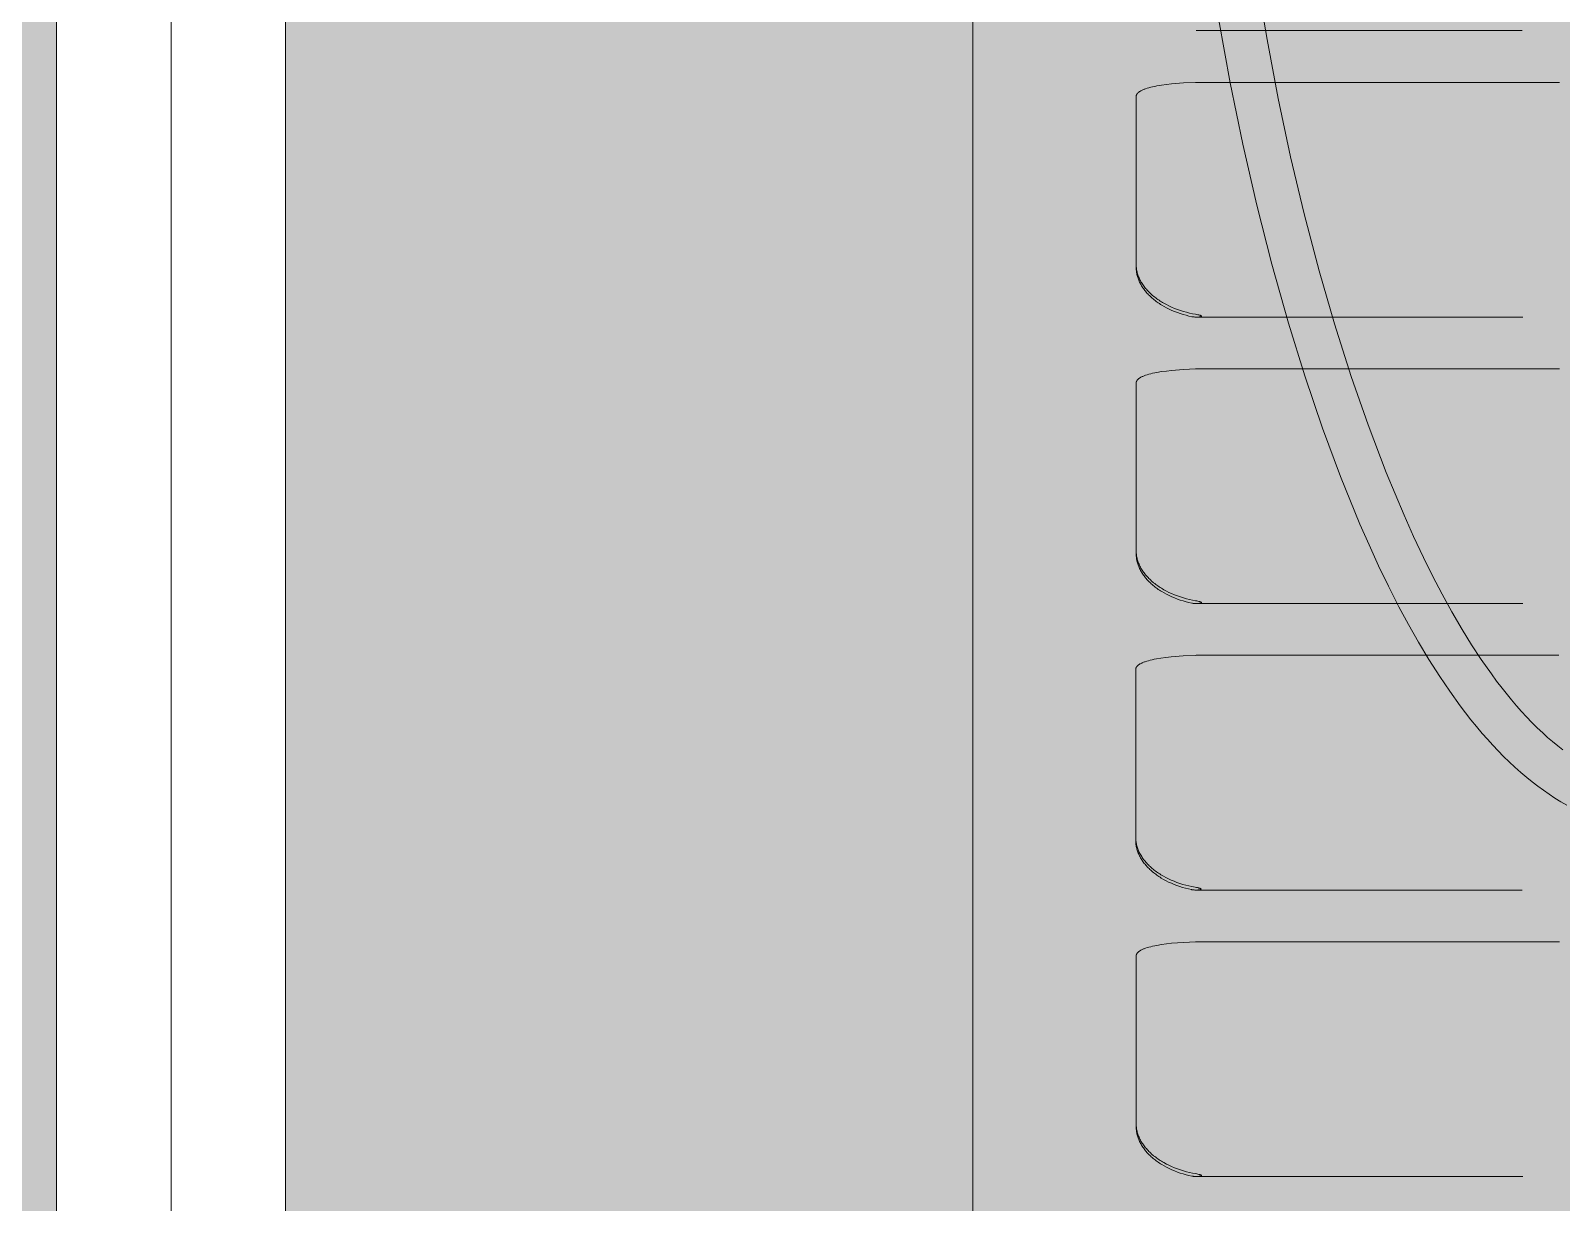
# Model space of a CAD drawing. Header units: millimetres. Extents: x 126 to 12547, y 1644 to 26714.
# Drawn here: x 773.6 to 840.5, y 25583 to 25634.1 of the extents above; entities that cross this region are included whole.
import ezdxf

# ---------------------------------------------------------------- set-up
doc = ezdxf.new("R2010")
doc.units = ezdxf.units.MM
doc.linetypes.add('CONTINUA', pattern=[0])
doc.layers.add('cono piramide', color=4, linetype='Continuous')
for name, color, linetype, lineweight in [('F_ARREDI_pareti', 1, 'Continuous', 0), ('F_CARROZZERIA esterna', 9, 'Continuous', 5), ('F_INFISSI', 4, 'Continuous', 5), ('F_MINERAL WALL', 6, 'Continuous', 5), ('F_Tendaggio', 252, 'Continuous', 5), ('F_VETRO', 140, 'Continuous', 5)]:
    doc.layers.add(name, color=color, linetype=linetype, lineweight=lineweight)

# ---------------------------------------------------------------- blocks, each defined once
blk = doc.blocks.new('TENDAGGIO_infisso piccolo_prospetto_fronte')
at = {"layer": 'F_Tendaggio'}
for points in [[(734429.531, 513697.786), (734429.269, 513697.94), (734429.011, 513698.101), (734428.757, 513698.268), (734428.508, 513698.442), (734428.263, 513698.622), (734428.022, 513698.807), (734427.785, 513698.998), (734427.524, 513699.22), (734427.267, 513699.447), (734427.017, 513699.681), (734426.771, 513699.92), (734426.53, 513700.164), (734426.294, 513700.413), (734426.063, 513700.666), (734425.837, 513700.924), (734425.587, 513701.219), (734425.343, 513701.519), (734424.87, 513702.131), (734424.418, 513702.759), (734423.984, 513703.399), (734423.509, 513704.145), (734423.054, 513704.903), (734422.619, 513705.672), (734422.201, 513706.451), (734421.748, 513707.34), (734421.314, 513708.238), (734420.897, 513709.144), (734420.496, 513710.057), (734419.646, 513712.134), (734418.863, 513714.237), (734418.087, 513716.519), (734417.374, 513718.822), (734416.651, 513721.388), (734415.994, 513723.972), (734415.384, 513726.636), (734414.837, 513729.313), (734414.343, 513732.033)], [(734429.359, 513700.202), (734429.132, 513700.38), (734428.91, 513700.563), (734428.692, 513700.752), (734428.478, 513700.945), (734428.238, 513701.172), (734428.004, 513701.405), (734427.775, 513701.643), (734427.551, 513701.886), (734427.332, 513702.133), (734427.117, 513702.384), (734426.702, 513702.899), (734426.467, 513703.205), (734426.237, 513703.516), (734425.794, 513704.148), (734425.37, 513704.794), (734424.963, 513705.451), (734424.513, 513706.222), (734424.082, 513707.005), (734423.669, 513707.797), (734423.272, 513708.597), (734422.839, 513709.515), (734422.424, 513710.44), (734421.642, 513712.311), (734420.851, 513714.388), (734420.12, 513716.487), (734419.389, 513718.789), (734418.718, 513721.109), (734418.067, 513723.586), (734417.475, 513726.078), (734416.93, 513728.629), (734416.442, 513731.192), (734415.999, 513733.812)], [(734413.344, 513731.583), (734427.586, 513731.583)], [(734413.364, 513729.326), (734413.323, 513729.325), (734412.801, 513729.3), (734412.279, 513729.258), (734412.048, 513729.232), (734411.832, 513729.202), (734411.632, 513729.169), (734411.539, 513729.151), (734411.45, 513729.132), (734411.366, 513729.112), (734411.286, 513729.091), (734411.212, 513729.069), (734411.143, 513729.047), (734411.11, 513729.035), (734411.079, 513729.023), (734411.048, 513729.011), (734411.02, 513728.999), (734410.992, 513728.987), (734410.966, 513728.974), (734410.941, 513728.961), (734410.917, 513728.948), (734410.895, 513728.935), (734410.885, 513728.928), (734410.874, 513728.921), (734410.865, 513728.914), (734410.855, 513728.907), (734410.846, 513728.9), (734410.837, 513728.893), (734410.829, 513728.886), (734410.821, 513728.879), (734410.813, 513728.872), (734410.805, 513728.865), (734410.798, 513728.858), (734410.792, 513728.851), (734410.785, 513728.843), (734410.779, 513728.836), (734410.774, 513728.829), (734410.769, 513728.821), (734410.766, 513728.818), (734410.764, 513728.814), (734410.761, 513728.81), (734410.759, 513728.806), (734410.757, 513728.803), (734410.755, 513728.799), (734410.753, 513728.795), (734410.751, 513728.791), (734410.749, 513728.787), (734410.748, 513728.784), (734410.746, 513728.78), (734410.745, 513728.776), (734410.743, 513728.772), (734410.742, 513728.768), (734410.741, 513728.764), (734410.739, 513728.761), (734410.738, 513728.757), (734410.737, 513728.753), (734410.737, 513728.749), (734410.736, 513728.745), (734410.735, 513728.741), (734410.734, 513728.737), (734410.734, 513728.733), (734410.734, 513728.729), (734410.733, 513728.725), (734410.733, 513728.721), (734410.733, 513728.717), (734410.733, 513721.367), (734410.734, 513721.324), (734410.736, 513721.28), (734410.739, 513721.237), (734410.745, 513721.193), (734410.751, 513721.149), (734410.759, 513721.106), (734410.768, 513721.062), (734410.779, 513721.018), (734410.792, 513720.975), (734410.805, 513720.931), (734410.82, 513720.888), (734410.837, 513720.845), (734410.855, 513720.802), (734410.874, 513720.759), (734410.895, 513720.716), (734410.917, 513720.673), (734410.941, 513720.63), (734410.966, 513720.588), (734410.992, 513720.546), (734411.019, 513720.504), (734411.048, 513720.463), (734411.078, 513720.422), (734411.11, 513720.381), (734411.143, 513720.34), (734411.177, 513720.3), (734411.212, 513720.26), (734411.249, 513720.221), (734411.286, 513720.182), (734411.325, 513720.143), (734411.366, 513720.105), (734411.407, 513720.068), (734411.45, 513720.03), (734411.494, 513719.994), (734411.539, 513719.958), (734411.585, 513719.922), (734411.632, 513719.887), (734411.68, 513719.853), (734411.73, 513719.819), (734411.78, 513719.786), (734411.832, 513719.753), (734411.884, 513719.722), (734411.938, 513719.69), (734412.048, 513719.63), (734412.162, 513719.573), (734412.279, 513719.519), (734412.405, 513719.466), (734412.532, 513719.417), (734412.661, 513719.373), (734412.791, 513719.332), (734412.923, 513719.296), (734413.055, 513719.263), (734413.189, 513719.235), (734413.323, 513719.211)], [(734429.209, 513729.326), (734413.364, 513729.326)], [(734413.585, 513719.127), (734413.585, 513719.127), (734413.585, 513719.127), (734413.585, 513719.127), (734413.585, 513719.126), (734413.584, 513719.126), (734413.584, 513719.126), (734413.584, 513719.126), (734413.584, 513719.126), (734413.584, 513719.125), (734413.584, 513719.125), (734413.584, 513719.125), (734413.584, 513719.125), (734413.584, 513719.125), (734413.584, 513719.124), (734413.584, 513719.124), (734413.584, 513719.124), (734413.584, 513719.124), (734413.584, 513719.124), (734413.584, 513719.123), (734413.584, 513719.123), (734413.584, 513719.123), (734413.583, 513719.123), (734413.583, 513719.123), (734413.583, 513719.122), (734413.583, 513719.122), (734413.583, 513719.122), (734413.583, 513719.121), (734413.582, 513719.121), (734413.582, 513719.121), (734413.582, 513719.12), (734413.581, 513719.12), (734413.581, 513719.12), (734413.581, 513719.119), (734413.58, 513719.119), (734413.58, 513719.119), (734413.58, 513719.118), (734413.579, 513719.118), (734413.579, 513719.118), (734413.578, 513719.117), (734413.578, 513719.116), (734413.577, 513719.116), (734413.576, 513719.115), (734413.575, 513719.115), (734413.574, 513719.114), (734413.573, 513719.114), (734413.573, 513719.113), (734413.572, 513719.113), (734413.57, 513719.112), (734413.568, 513719.111), (734413.567, 513719.11), (734413.564, 513719.109), (734413.552, 513719.106), (734413.54, 513719.102), (734413.528, 513719.099), (734413.516, 513719.097), (734413.503, 513719.095), (734413.491, 513719.093), (734413.478, 513719.091), (734413.441, 513719.088), (734413.415, 513719.087), (734413.39, 513719.086), (734413.365, 513719.086), (734413.339, 513719.086), (734413.314, 513719.087), (734413.289, 513719.088), (734413.263, 513719.09), (734413.238, 513719.093), (734413.213, 513719.096), (734413.188, 513719.1), (734413.163, 513719.104), (734413.034, 513719.132), (734412.907, 513719.163), (734412.78, 513719.199), (734412.654, 513719.238), (734412.53, 513719.282), (734412.407, 513719.329), (734412.286, 513719.38), (734412.167, 513719.434), (734412.056, 513719.49), (734411.949, 513719.548), (734411.845, 513719.609), (734411.795, 513719.64), (734411.746, 513719.672), (734411.698, 513719.705), (734411.651, 513719.738), (734411.604, 513719.772), (734411.559, 513719.806), (734411.515, 513719.841), (734411.472, 513719.876), (734411.43, 513719.912), (734411.389, 513719.949), (734411.35, 513719.985), (734411.311, 513720.022), (734411.274, 513720.059), (734411.238, 513720.097), (734411.203, 513720.135), (734411.17, 513720.173), (734411.137, 513720.212), (734411.106, 513720.251), (734411.076, 513720.29), (734411.047, 513720.33), (734411.019, 513720.369), (734410.993, 513720.41), (734410.968, 513720.45), (734410.944, 513720.491), (734410.921, 513720.532), (734410.899, 513720.573), (734410.879, 513720.613), (734410.861, 513720.654), (734410.843, 513720.695), (734410.827, 513720.736), (734410.812, 513720.778), (734410.798, 513720.819), (734410.786, 513720.86), (734410.775, 513720.902), (734410.765, 513720.943), (734410.756, 513720.985), (734410.749, 513721.026), (734410.743, 513721.068), (734410.739, 513721.109), (734410.735, 513721.151), (734410.733, 513721.192), (734410.733, 513721.324)], [(734413.323, 513719.211), (734413.38, 513719.201), (734413.427, 513719.191), (734413.471, 513719.18), (734413.493, 513719.174), (734413.515, 513719.168), (734413.528, 513719.163), (734413.535, 513719.161), (734413.541, 513719.158), (734413.548, 513719.156), (734413.554, 513719.153), (734413.558, 513719.151), (734413.561, 513719.15), (734413.564, 513719.148), (734413.567, 513719.146), (734413.569, 513719.145), (734413.571, 513719.144), (734413.573, 513719.143), (734413.574, 513719.142), (734413.574, 513719.142), (734413.575, 513719.141), (734413.576, 513719.14), (734413.577, 513719.14), (734413.578, 513719.139), (734413.578, 513719.138), (734413.579, 513719.138), (734413.58, 513719.137), (734413.58, 513719.137), (734413.58, 513719.136), (734413.581, 513719.136), (734413.581, 513719.136), (734413.581, 513719.135), (734413.582, 513719.135), (734413.582, 513719.134), (734413.582, 513719.134), (734413.583, 513719.133), (734413.583, 513719.133), (734413.583, 513719.133), (734413.583, 513719.132), (734413.583, 513719.132), (734413.583, 513719.132), (734413.584, 513719.132), (734413.584, 513719.131), (734413.584, 513719.131), (734413.584, 513719.131), (734413.584, 513719.131), (734413.584, 513719.13), (734413.584, 513719.13), (734413.584, 513719.13), (734413.584, 513719.129), (734413.584, 513719.129), (734413.584, 513719.129), (734413.584, 513719.128), (734413.584, 513719.128), (734413.585, 513719.128), (734413.585, 513719.128), (734413.585, 513719.127)], [(734413.365, 513719.086), (734427.607, 513719.086)], [(734413.364, 513716.828), (734413.323, 513716.828), (734412.801, 513716.802), (734412.279, 513716.76), (734412.048, 513716.734), (734411.832, 513716.705), (734411.632, 513716.671), (734411.539, 513716.653), (734411.45, 513716.634), (734411.366, 513716.614), (734411.286, 513716.593), (734411.212, 513716.572), (734411.143, 513716.549), (734411.11, 513716.537), (734411.079, 513716.526), (734411.048, 513716.514), (734411.02, 513716.501), (734410.992, 513716.489), (734410.966, 513716.476), (734410.941, 513716.463), (734410.917, 513716.45), (734410.895, 513716.437), (734410.885, 513716.43), (734410.874, 513716.423), (734410.865, 513716.416), (734410.855, 513716.41), (734410.846, 513716.403), (734410.837, 513716.396), (734410.829, 513716.389), (734410.821, 513716.382), (734410.813, 513716.374), (734410.805, 513716.367), (734410.798, 513716.36), (734410.792, 513716.353), (734410.785, 513716.346), (734410.779, 513716.338), (734410.774, 513716.331), (734410.769, 513716.324), (734410.766, 513716.32), (734410.764, 513716.316), (734410.761, 513716.312), (734410.759, 513716.309), (734410.757, 513716.305), (734410.755, 513716.301), (734410.753, 513716.297), (734410.751, 513716.294), (734410.749, 513716.29), (734410.748, 513716.286), (734410.746, 513716.282), (734410.745, 513716.278), (734410.743, 513716.274), (734410.742, 513716.271), (734410.741, 513716.267), (734410.739, 513716.263), (734410.738, 513716.259), (734410.737, 513716.255), (734410.737, 513716.251), (734410.736, 513716.247), (734410.735, 513716.243), (734410.734, 513716.239), (734410.734, 513716.236), (734410.734, 513716.232), (734410.733, 513716.228), (734410.733, 513716.224), (734410.733, 513716.22), (734410.733, 513708.87), (734410.734, 513708.826), (734410.736, 513708.782), (734410.739, 513708.739), (734410.745, 513708.695), (734410.751, 513708.652), (734410.759, 513708.608), (734410.768, 513708.564), (734410.779, 513708.521), (734410.792, 513708.477), (734410.805, 513708.434), (734410.82, 513708.39), (734410.837, 513708.347), (734410.855, 513708.304), (734410.874, 513708.261), (734410.895, 513708.218), (734410.917, 513708.175), (734410.941, 513708.133), (734410.966, 513708.09), (734410.992, 513708.048), (734411.019, 513708.007), (734411.048, 513707.965), (734411.078, 513707.924), (734411.11, 513707.883), (734411.143, 513707.843), (734411.177, 513707.802), (734411.212, 513707.763), (734411.249, 513707.723), (734411.286, 513707.684), (734411.325, 513707.646), (734411.366, 513707.608), (734411.407, 513707.57), (734411.45, 513707.533), (734411.494, 513707.496), (734411.539, 513707.46), (734411.585, 513707.424), (734411.632, 513707.389), (734411.68, 513707.355), (734411.73, 513707.321), (734411.78, 513707.288), (734411.832, 513707.256), (734411.884, 513707.224), (734411.938, 513707.193), (734412.048, 513707.133), (734412.162, 513707.075), (734412.279, 513707.021), (734412.405, 513706.968), (734412.532, 513706.92), (734412.661, 513706.875), (734412.791, 513706.834), (734412.923, 513706.798), (734413.055, 513706.766), (734413.189, 513706.738), (734413.323, 513706.714)], [(734429.209, 513716.828), (734413.364, 513716.828)], [(734413.585, 513706.63), (734413.585, 513706.629), (734413.585, 513706.629), (734413.585, 513706.629), (734413.585, 513706.629), (734413.584, 513706.628), (734413.584, 513706.628), (734413.584, 513706.628), (734413.584, 513706.628), (734413.584, 513706.628), (734413.584, 513706.627), (734413.584, 513706.627), (734413.584, 513706.627), (734413.584, 513706.627), (734413.584, 513706.627), (734413.584, 513706.626), (734413.584, 513706.626), (734413.584, 513706.626), (734413.584, 513706.626), (734413.584, 513706.626), (734413.584, 513706.625), (734413.584, 513706.625), (734413.583, 513706.625), (734413.583, 513706.625), (734413.583, 513706.625), (734413.583, 513706.624), (734413.583, 513706.624), (734413.583, 513706.624), (734413.582, 513706.623), (734413.582, 513706.623), (734413.582, 513706.623), (734413.581, 513706.622), (734413.581, 513706.622), (734413.581, 513706.621), (734413.58, 513706.621), (734413.58, 513706.621), (734413.58, 513706.62), (734413.579, 513706.62), (734413.579, 513706.62), (734413.578, 513706.619), (734413.578, 513706.619), (734413.577, 513706.618), (734413.576, 513706.618), (734413.575, 513706.617), (734413.574, 513706.616), (734413.573, 513706.616), (734413.573, 513706.615), (734413.572, 513706.615), (734413.57, 513706.614), (734413.568, 513706.613), (734413.567, 513706.613), (734413.564, 513706.612), (734413.552, 513706.608), (734413.54, 513706.605), (734413.528, 513706.602), (734413.516, 513706.599), (734413.503, 513706.597), (734413.491, 513706.595), (734413.478, 513706.594), (734413.441, 513706.59), (734413.415, 513706.589), (734413.39, 513706.588), (734413.365, 513706.588), (734413.339, 513706.588), (734413.314, 513706.589), (734413.289, 513706.59), (734413.263, 513706.592), (734413.238, 513706.595), (734413.213, 513706.598), (734413.188, 513706.602), (734413.163, 513706.606), (734413.034, 513706.634), (734412.907, 513706.666), (734412.78, 513706.701), (734412.654, 513706.741), (734412.53, 513706.784), (734412.407, 513706.831), (734412.286, 513706.882), (734412.167, 513706.937), (734412.056, 513706.992), (734411.949, 513707.05), (734411.845, 513707.111), (734411.795, 513707.143), (734411.746, 513707.175), (734411.698, 513707.207), (734411.651, 513707.24), (734411.604, 513707.274), (734411.559, 513707.308), (734411.515, 513707.343), (734411.472, 513707.379), (734411.43, 513707.414), (734411.389, 513707.451), (734411.35, 513707.487), (734411.311, 513707.524), (734411.274, 513707.561), (734411.238, 513707.599), (734411.203, 513707.637), (734411.17, 513707.675), (734411.137, 513707.714), (734411.106, 513707.753), (734411.076, 513707.792), (734411.047, 513707.832), (734411.019, 513707.872), (734410.993, 513707.912), (734410.968, 513707.952), (734410.944, 513707.993), (734410.921, 513708.034), (734410.899, 513708.075), (734410.879, 513708.116), (734410.861, 513708.157), (734410.843, 513708.198), (734410.827, 513708.239), (734410.812, 513708.28), (734410.798, 513708.321), (734410.786, 513708.363), (734410.775, 513708.404), (734410.765, 513708.446), (734410.756, 513708.487), (734410.749, 513708.529), (734410.743, 513708.57), (734410.739, 513708.612), (734410.735, 513708.653), (734410.733, 513708.694), (734410.733, 513708.826)], [(734413.323, 513706.714), (734413.38, 513706.703), (734413.427, 513706.693), (734413.471, 513706.682), (734413.493, 513706.676), (734413.515, 513706.67), (734413.528, 513706.665), (734413.535, 513706.663), (734413.541, 513706.661), (734413.548, 513706.658), (734413.554, 513706.655), (734413.558, 513706.653), (734413.561, 513706.652), (734413.564, 513706.65), (734413.567, 513706.648), (734413.569, 513706.647), (734413.571, 513706.646), (734413.573, 513706.645), (734413.574, 513706.645), (734413.574, 513706.644), (734413.575, 513706.643), (734413.576, 513706.643), (734413.577, 513706.642), (734413.578, 513706.641), (734413.578, 513706.641), (734413.579, 513706.64), (734413.58, 513706.639), (734413.58, 513706.639), (734413.58, 513706.639), (734413.581, 513706.638), (734413.581, 513706.638), (734413.581, 513706.637), (734413.582, 513706.637), (734413.582, 513706.636), (734413.582, 513706.636), (734413.583, 513706.636), (734413.583, 513706.635), (734413.583, 513706.635), (734413.583, 513706.635), (734413.583, 513706.634), (734413.583, 513706.634), (734413.584, 513706.634), (734413.584, 513706.634), (734413.584, 513706.633), (734413.584, 513706.633), (734413.584, 513706.633), (734413.584, 513706.632), (734413.584, 513706.632), (734413.584, 513706.632), (734413.584, 513706.632), (734413.584, 513706.631), (734413.584, 513706.631), (734413.584, 513706.631), (734413.584, 513706.63), (734413.585, 513706.63), (734413.585, 513706.63), (734413.585, 513706.63)], [(734413.365, 513706.588), (734427.607, 513706.588)], [(734413.343, 513704.33), (734413.302, 513704.329), (734412.78, 513704.304), (734412.259, 513704.262), (734412.027, 513704.236), (734411.811, 513704.206), (734411.612, 513704.173), (734411.518, 513704.155), (734411.429, 513704.136), (734411.345, 513704.116), (734411.266, 513704.095), (734411.192, 513704.074), (734411.122, 513704.051), (734411.089, 513704.039), (734411.058, 513704.028), (734411.028, 513704.015), (734410.999, 513704.003), (734410.972, 513703.991), (734410.945, 513703.978), (734410.92, 513703.965), (734410.897, 513703.952), (734410.875, 513703.939), (734410.864, 513703.932), (734410.854, 513703.925), (734410.844, 513703.918), (734410.835, 513703.911), (734410.825, 513703.905), (734410.817, 513703.898), (734410.808, 513703.891), (734410.8, 513703.883), (734410.792, 513703.876), (734410.785, 513703.869), (734410.778, 513703.862), (734410.771, 513703.855), (734410.765, 513703.848), (734410.759, 513703.84), (734410.753, 513703.833), (734410.748, 513703.825), (734410.746, 513703.822), (734410.743, 513703.818), (734410.741, 513703.814), (734410.739, 513703.81), (734410.736, 513703.807), (734410.734, 513703.803), (734410.732, 513703.799), (734410.731, 513703.795), (734410.729, 513703.792), (734410.727, 513703.788), (734410.726, 513703.784), (734410.724, 513703.78), (734410.723, 513703.776), (734410.721, 513703.772), (734410.72, 513703.769), (734410.719, 513703.765), (734410.718, 513703.761), (734410.717, 513703.757), (734410.716, 513703.753), (734410.715, 513703.749), (734410.715, 513703.745), (734410.714, 513703.741), (734410.713, 513703.737), (734410.713, 513703.734), (734410.713, 513703.73), (734410.713, 513703.726), (734410.712, 513703.722), (734410.712, 513696.371), (734410.713, 513696.328), (734410.715, 513696.284), (734410.719, 513696.241), (734410.724, 513696.197), (734410.731, 513696.153), (734410.739, 513696.11), (734410.748, 513696.066), (734410.759, 513696.023), (734410.771, 513695.979), (734410.785, 513695.936), (734410.8, 513695.892), (734410.817, 513695.849), (734410.834, 513695.806), (734410.854, 513695.763), (734410.875, 513695.72), (734410.897, 513695.677), (734410.92, 513695.634), (734410.945, 513695.592), (734410.971, 513695.55), (734410.999, 513695.508), (734411.028, 513695.467), (734411.058, 513695.426), (734411.089, 513695.385), (734411.122, 513695.344), (734411.156, 513695.304), (734411.191, 513695.265), (734411.228, 513695.225), (734411.266, 513695.186), (734411.305, 513695.148), (734411.345, 513695.11), (734411.387, 513695.072), (734411.429, 513695.035), (734411.473, 513694.998), (734411.518, 513694.962), (734411.564, 513694.926), (734411.612, 513694.891), (734411.66, 513694.857), (734411.709, 513694.823), (734411.76, 513694.79), (734411.811, 513694.758), (734411.864, 513694.726), (734411.917, 513694.695), (734412.027, 513694.634), (734412.141, 513694.577), (734412.259, 513694.523), (734412.384, 513694.47), (734412.511, 513694.422), (734412.64, 513694.377), (734412.771, 513694.336), (734412.902, 513694.3), (734413.035, 513694.268), (734413.168, 513694.239), (734413.302, 513694.216)], [(734429.188, 513704.33), (734413.343, 513704.33)], [(734413.564, 513694.131), (734413.564, 513694.131), (734413.564, 513694.131), (734413.564, 513694.131), (734413.564, 513694.131), (734413.564, 513694.13), (734413.564, 513694.13), (734413.564, 513694.13), (734413.564, 513694.13), (734413.564, 513694.13), (734413.564, 513694.129), (734413.564, 513694.129), (734413.564, 513694.129), (734413.564, 513694.129), (734413.564, 513694.129), (734413.563, 513694.128), (734413.563, 513694.128), (734413.563, 513694.128), (734413.563, 513694.128), (734413.563, 513694.128), (734413.563, 513694.127), (734413.563, 513694.127), (734413.563, 513694.127), (734413.563, 513694.127), (734413.563, 513694.127), (734413.562, 513694.126), (734413.562, 513694.126), (734413.562, 513694.125), (734413.562, 513694.125), (734413.561, 513694.125), (734413.561, 513694.124), (734413.561, 513694.124), (734413.561, 513694.124), (734413.56, 513694.123), (734413.56, 513694.123), (734413.56, 513694.123), (734413.559, 513694.122), (734413.559, 513694.122), (734413.559, 513694.122), (734413.558, 513694.121), (734413.557, 513694.121), (734413.556, 513694.12), (734413.555, 513694.119), (734413.555, 513694.119), (734413.554, 513694.118), (734413.553, 513694.118), (734413.552, 513694.117), (734413.551, 513694.117), (734413.549, 513694.116), (734413.548, 513694.115), (734413.546, 513694.115), (734413.543, 513694.113), (734413.532, 513694.11), (734413.519, 513694.106), (734413.507, 513694.104), (734413.495, 513694.101), (734413.483, 513694.099), (734413.47, 513694.097), (734413.458, 513694.096), (734413.42, 513694.092), (734413.395, 513694.091), (734413.369, 513694.09), (734413.344, 513694.09), (734413.319, 513694.09), (734413.293, 513694.091), (734413.268, 513694.092), (734413.243, 513694.094), (734413.217, 513694.097), (734413.192, 513694.1), (734413.167, 513694.104), (734413.142, 513694.108), (734413.014, 513694.136), (734412.886, 513694.167), (734412.76, 513694.203), (734412.634, 513694.242), (734412.51, 513694.286), (734412.387, 513694.333), (734412.266, 513694.384), (734412.146, 513694.439), (734412.035, 513694.494), (734411.928, 513694.552), (734411.825, 513694.613), (734411.775, 513694.645), (734411.726, 513694.677), (734411.677, 513694.709), (734411.63, 513694.742), (734411.584, 513694.776), (734411.539, 513694.81), (734411.495, 513694.845), (734411.451, 513694.881), (734411.41, 513694.916), (734411.369, 513694.953), (734411.329, 513694.989), (734411.291, 513695.026), (734411.254, 513695.063), (734411.218, 513695.101), (734411.183, 513695.139), (734411.149, 513695.177), (734411.117, 513695.216), (734411.086, 513695.255), (734411.055, 513695.294), (734411.027, 513695.334), (734410.999, 513695.374), (734410.972, 513695.414), (734410.947, 513695.454), (734410.923, 513695.495), (734410.9, 513695.536), (734410.879, 513695.577), (734410.859, 513695.618), (734410.84, 513695.658), (734410.823, 513695.699), (734410.806, 513695.741), (734410.791, 513695.782), (734410.778, 513695.823), (734410.765, 513695.865), (734410.754, 513695.906), (734410.744, 513695.947), (734410.736, 513695.989), (734410.729, 513696.03), (734410.723, 513696.072), (734410.718, 513696.113), (734410.715, 513696.155), (734410.713, 513696.196), (734410.712, 513696.328)], [(734413.302, 513694.216), (734413.359, 513694.205), (734413.407, 513694.195), (734413.451, 513694.184), (734413.472, 513694.178), (734413.494, 513694.172), (734413.508, 513694.167), (734413.514, 513694.165), (734413.521, 513694.162), (734413.527, 513694.16), (734413.534, 513694.157), (734413.537, 513694.155), (734413.54, 513694.154), (734413.544, 513694.152), (734413.547, 513694.15), (734413.548, 513694.149), (734413.55, 513694.148), (734413.552, 513694.147), (734413.553, 513694.146), (734413.554, 513694.146), (734413.555, 513694.145), (734413.556, 513694.145), (734413.556, 513694.144), (734413.557, 513694.143), (734413.558, 513694.142), (734413.559, 513694.142), (734413.559, 513694.141), (734413.559, 513694.141), (734413.56, 513694.141), (734413.56, 513694.14), (734413.561, 513694.14), (734413.561, 513694.139), (734413.561, 513694.139), (734413.562, 513694.138), (734413.562, 513694.138), (734413.562, 513694.137), (734413.562, 513694.137), (734413.562, 513694.137), (734413.563, 513694.137), (734413.563, 513694.136), (734413.563, 513694.136), (734413.563, 513694.136), (734413.563, 513694.136), (734413.563, 513694.135), (734413.563, 513694.135), (734413.563, 513694.135), (734413.564, 513694.134), (734413.564, 513694.134), (734413.564, 513694.134), (734413.564, 513694.134), (734413.564, 513694.133), (734413.564, 513694.133), (734413.564, 513694.133), (734413.564, 513694.132), (734413.564, 513694.132), (734413.564, 513694.132), (734413.564, 513694.131)], [(734413.344, 513694.09), (734427.586, 513694.09)], [(734413.364, 513691.833), (734413.323, 513691.832), (734412.801, 513691.807), (734412.279, 513691.765), (734412.048, 513691.739), (734411.832, 513691.709), (734411.632, 513691.676), (734411.539, 513691.658), (734411.45, 513691.639), (734411.366, 513691.619), (734411.286, 513691.598), (734411.212, 513691.576), (734411.143, 513691.554), (734411.11, 513691.542), (734411.079, 513691.53), (734411.048, 513691.518), (734411.02, 513691.506), (734410.992, 513691.493), (734410.966, 513691.481), (734410.941, 513691.468), (734410.917, 513691.455), (734410.895, 513691.441), (734410.885, 513691.435), (734410.874, 513691.428), (734410.865, 513691.421), (734410.855, 513691.414), (734410.846, 513691.407), (734410.837, 513691.4), (734410.829, 513691.393), (734410.821, 513691.386), (734410.813, 513691.379), (734410.805, 513691.372), (734410.798, 513691.365), (734410.792, 513691.357), (734410.785, 513691.35), (734410.779, 513691.343), (734410.774, 513691.335), (734410.769, 513691.328), (734410.766, 513691.324), (734410.764, 513691.321), (734410.761, 513691.317), (734410.759, 513691.313), (734410.757, 513691.309), (734410.755, 513691.306), (734410.753, 513691.302), (734410.751, 513691.298), (734410.749, 513691.294), (734410.748, 513691.29), (734410.746, 513691.287), (734410.745, 513691.283), (734410.743, 513691.279), (734410.742, 513691.275), (734410.741, 513691.271), (734410.739, 513691.267), (734410.738, 513691.263), (734410.737, 513691.26), (734410.737, 513691.256), (734410.736, 513691.252), (734410.735, 513691.248), (734410.734, 513691.244), (734410.734, 513691.24), (734410.734, 513691.236), (734410.733, 513691.232), (734410.733, 513691.228), (734410.733, 513691.224), (734410.733, 513683.874), (734410.734, 513683.83), (734410.736, 513683.787), (734410.739, 513683.743), (734410.745, 513683.7), (734410.751, 513683.656), (734410.759, 513683.612), (734410.768, 513683.569), (734410.779, 513683.525), (734410.792, 513683.482), (734410.805, 513683.438), (734410.82, 513683.395), (734410.837, 513683.352), (734410.855, 513683.308), (734410.874, 513683.265), (734410.895, 513683.222), (734410.917, 513683.18), (734410.941, 513683.137), (734410.966, 513683.095), (734410.992, 513683.053), (734411.019, 513683.011), (734411.048, 513682.97), (734411.078, 513682.928), (734411.11, 513682.888), (734411.143, 513682.847), (734411.177, 513682.807), (734411.212, 513682.767), (734411.249, 513682.728), (734411.286, 513682.689), (734411.325, 513682.65), (734411.366, 513682.612), (734411.407, 513682.574), (734411.45, 513682.537), (734411.494, 513682.501), (734411.539, 513682.464), (734411.585, 513682.429), (734411.632, 513682.394), (734411.68, 513682.36), (734411.73, 513682.326), (734411.78, 513682.293), (734411.832, 513682.26), (734411.884, 513682.228), (734411.938, 513682.197), (734412.048, 513682.137), (734412.162, 513682.08), (734412.279, 513682.025), (734412.405, 513681.973), (734412.532, 513681.924), (734412.661, 513681.88), (734412.791, 513681.839), (734412.923, 513681.802), (734413.055, 513681.77), (734413.189, 513681.742), (734413.323, 513681.718)], [(734429.209, 513691.833), (734413.364, 513691.833)], [(734413.585, 513681.634), (734413.585, 513681.634), (734413.585, 513681.634), (734413.585, 513681.633), (734413.585, 513681.633), (734413.584, 513681.633), (734413.584, 513681.633), (734413.584, 513681.633), (734413.584, 513681.632), (734413.584, 513681.632), (734413.584, 513681.632), (734413.584, 513681.632), (734413.584, 513681.632), (734413.584, 513681.631), (734413.584, 513681.631), (734413.584, 513681.631), (734413.584, 513681.631), (734413.584, 513681.631), (734413.584, 513681.63), (734413.584, 513681.63), (734413.584, 513681.63), (734413.584, 513681.63), (734413.583, 513681.63), (734413.583, 513681.629), (734413.583, 513681.629), (734413.583, 513681.629), (734413.583, 513681.628), (734413.583, 513681.628), (734413.582, 513681.628), (734413.582, 513681.627), (734413.582, 513681.627), (734413.581, 513681.627), (734413.581, 513681.626), (734413.581, 513681.626), (734413.58, 513681.626), (734413.58, 513681.625), (734413.58, 513681.625), (734413.579, 513681.625), (734413.579, 513681.624), (734413.578, 513681.624), (734413.578, 513681.623), (734413.577, 513681.623), (734413.576, 513681.622), (734413.575, 513681.621), (734413.574, 513681.621), (734413.573, 513681.62), (734413.573, 513681.62), (734413.572, 513681.62), (734413.57, 513681.619), (734413.568, 513681.618), (734413.567, 513681.617), (734413.564, 513681.616), (734413.552, 513681.612), (734413.54, 513681.609), (734413.528, 513681.606), (734413.516, 513681.604), (734413.503, 513681.601), (734413.491, 513681.6), (734413.478, 513681.598), (734413.441, 513681.595), (734413.415, 513681.594), (734413.39, 513681.593), (734413.365, 513681.592), (734413.339, 513681.593), (734413.314, 513681.593), (734413.289, 513681.595), (734413.263, 513681.597), (734413.238, 513681.599), (734413.213, 513681.603), (734413.188, 513681.606), (734413.163, 513681.611), (734413.034, 513681.638), (734412.907, 513681.67), (734412.78, 513681.706), (734412.654, 513681.745), (734412.53, 513681.788), (734412.407, 513681.836), (734412.286, 513681.887), (734412.167, 513681.941), (734412.056, 513681.997), (734411.949, 513682.055), (734411.845, 513682.116), (734411.795, 513682.147), (734411.746, 513682.179), (734411.698, 513682.212), (734411.651, 513682.245), (734411.604, 513682.279), (734411.559, 513682.313), (734411.515, 513682.348), (734411.472, 513682.383), (734411.43, 513682.419), (734411.389, 513682.455), (734411.35, 513682.492), (734411.311, 513682.529), (734411.274, 513682.566), (734411.238, 513682.603), (734411.203, 513682.641), (734411.17, 513682.68), (734411.137, 513682.718), (734411.106, 513682.757), (734411.076, 513682.797), (734411.047, 513682.836), (734411.019, 513682.876), (734410.993, 513682.916), (734410.968, 513682.957), (734410.944, 513682.997), (734410.921, 513683.038), (734410.899, 513683.079), (734410.879, 513683.12), (734410.861, 513683.161), (734410.843, 513683.202), (734410.827, 513683.243), (734410.812, 513683.284), (734410.798, 513683.326), (734410.786, 513683.367), (734410.775, 513683.409), (734410.765, 513683.45), (734410.756, 513683.492), (734410.749, 513683.533), (734410.743, 513683.575), (734410.739, 513683.616), (734410.735, 513683.657), (734410.733, 513683.699), (734410.733, 513683.83)], [(734413.323, 513681.718), (734413.38, 513681.708), (734413.427, 513681.698), (734413.471, 513681.687), (734413.493, 513681.681), (734413.515, 513681.674), (734413.528, 513681.67), (734413.535, 513681.668), (734413.541, 513681.665), (734413.548, 513681.662), (734413.554, 513681.659), (734413.558, 513681.658), (734413.561, 513681.656), (734413.564, 513681.655), (734413.567, 513681.653), (734413.569, 513681.652), (734413.571, 513681.651), (734413.573, 513681.65), (734413.574, 513681.649), (734413.574, 513681.648), (734413.575, 513681.648), (734413.576, 513681.647), (734413.577, 513681.646), (734413.578, 513681.646), (734413.578, 513681.645), (734413.579, 513681.644), (734413.58, 513681.644), (734413.58, 513681.644), (734413.58, 513681.643), (734413.581, 513681.643), (734413.581, 513681.642), (734413.581, 513681.642), (734413.582, 513681.641), (734413.582, 513681.641), (734413.582, 513681.64), (734413.583, 513681.64), (734413.583, 513681.64), (734413.583, 513681.639), (734413.583, 513681.639), (734413.583, 513681.639), (734413.583, 513681.639), (734413.584, 513681.638), (734413.584, 513681.638), (734413.584, 513681.638), (734413.584, 513681.638), (734413.584, 513681.637), (734413.584, 513681.637), (734413.584, 513681.637), (734413.584, 513681.636), (734413.584, 513681.636), (734413.584, 513681.636), (734413.584, 513681.636), (734413.584, 513681.635), (734413.584, 513681.635), (734413.585, 513681.635), (734413.585, 513681.634), (734413.585, 513681.634)], [(734413.365, 513681.592), (734427.607, 513681.592)]]:
    blk.add_lwpolyline(points, dxfattribs=at)
blk = doc.blocks.new('INFISSO L.400 MM_prospetto_fronte')
at = {"layer": 'F_VETRO', "transparency": 33554579}
h = blk.add_hatch(color=153, dxfattribs=at)
h.dxf.hatch_style = 1
h.set_gradient(color1=(102, 153, 204), color2=(251, 252, 254), rotation=45, one_color=1, tint=0.994624)
h.paths.add_polyline_path([(-15858.477, 12715.626), (-16258.477, 12715.626), (-16258.477, 11495.626), (-15858.477, 11495.626)])
at = {"layer": 'F_CARROZZERIA esterna', "color": 1}
blk.add_lwpolyline([(-15818.477, 12755.626), (-16298.477, 12755.626), (-16298.477, 11455.626), (-15818.477, 11455.626)], close=True, dxfattribs=at)
at = {"layer": 'F_INFISSI', "ltscale": 0.25}
blk.add_lwpolyline([(-15823.477, 12750.626), (-16293.477, 12750.626), (-16293.477, 11460.626), (-15823.477, 11460.626)], close=True, dxfattribs=at)
at = {"layer": 'F_INFISSI', "color": 41, "linetype": 'CONTINUA', "lineweight": 13, "ltscale": 0.25}
blk.add_lwpolyline([(-15858.477, 12715.626), (-16258.477, 12715.626), (-16258.477, 11495.626), (-15858.477, 11495.626)], close=True, dxfattribs=at)
blk = doc.blocks.new('RIV.to_pareti e soffitto_slider_armadiature_camera master_sez.......')
at = {"layer": 'F_INFISSI', "true_color": 0x636466}
h = blk.add_hatch(color=251, dxfattribs=at)
h.dxf.hatch_style = 1
h.paths.add_polyline_path([(734352.116, 514201.277), (734352.116, 512921.277), (734812.116, 512921.277), (734812.116, 514201.277)])
h.paths.add_polyline_path([(734382.116, 514171.277), (734782.116, 514171.277), (734782.116, 512951.277), (734382.116, 512951.277)], flags=16)
at = {"layer": 'F_MINERAL WALL', "true_color": 0x636466, "transparency": 33554559}
h = blk.add_hatch(dxfattribs=at)
h.set_pattern_fill('AR-SAND', color=251)
h.set_pattern_definition([(37.5, (2500, 0), (-1.6000313, 48.9413237), [0, -38.608, 0, -43.18, 0, -41.275]), (7.5, (2500, 0), (44.9523283, 71.68251), [0, -20.828, 0, -34.798, 0, -13.335]), (327.5, (2468.76, 0), (79.099237, 0.1437185), [0, -12.7, 0, -45.72, 0, -59.69]), (317.5, (2468.76, 0), (76.355645, 22.2929323), [0, -6.35, 0, -29.972, 0, -34.29])])
h.paths.add_polyline_path([(733693.124, 514601.278), (733693.124, 512521.278), (734878.124, 512521.278), (734878.124, 514601.278)])
h.paths.add_polyline_path([(734822.116, 514211.277), (734822.116, 512911.277), (734342.116, 512911.277), (734342.116, 514211.277)], flags=16)
at = {"layer": 'F_INFISSI', "color": 7}
for points in [[(734352.116, 512921.277), (734812.116, 512921.277), (734812.116, 514201.277), (734352.116, 514201.277)], [(734382.116, 512951.277), (734782.116, 512951.277), (734782.116, 514171.277), (734382.116, 514171.277)]]:
    blk.add_lwpolyline(points, close=True, dxfattribs=at)
at = {"layer": 'F_MINERAL WALL'}
blk.add_lwpolyline([(734342.116, 514211.277), (734822.116, 514211.277), (734822.116, 512911.277), (734342.116, 512911.277)], close=True, dxfattribs=at)
at = {"color": 1}
blk.add_blockref('INFISSO L.400 MM_prospetto_fronte', (750640.594, 501455.651), dxfattribs=at)
at = {"layer": 'cono piramide', "color": 2, "lineweight": 5}
blk.add_blockref('TENDAGGIO_infisso piccolo_prospetto_fronte', (-21.487, -10.001), dxfattribs=at)

msp = doc.modelspace()

# ---------------------------------------------------------------- block references
at = {"layer": 'F_ARREDI_pareti', "color": 2, "lineweight": 5}
msp.add_blockref('RIV.to_pareti e soffitto_slider_armadiature_camera master_sez.......', (-733567.336, -488087.481), dxfattribs=at)

doc.saveas('drawing.dxf')
